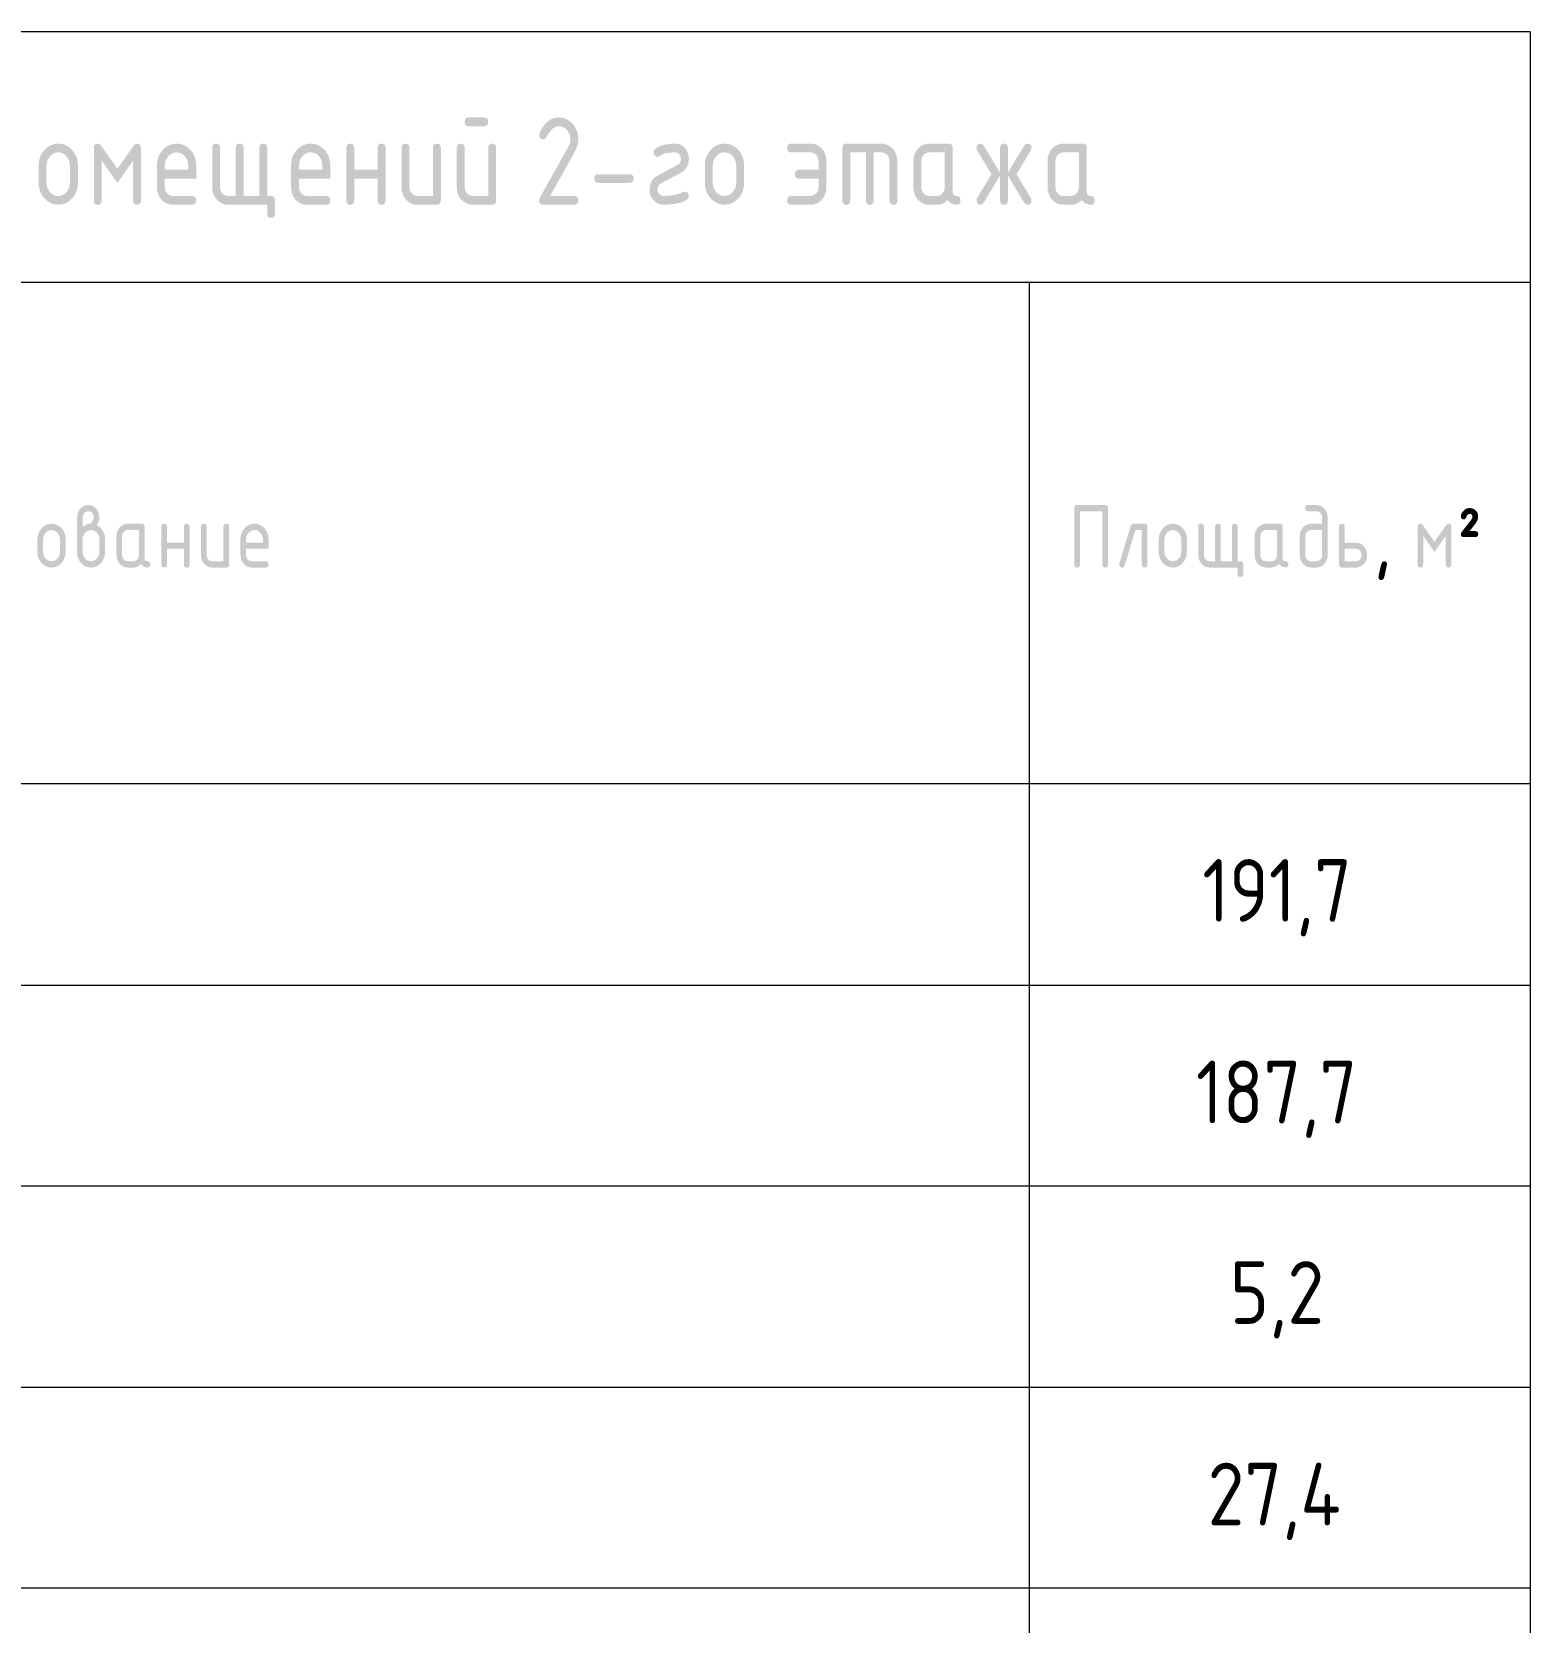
# Model space of a CAD drawing. Header units: millimetres. Extents: x -33838 to 476301, y -41806 to 120107.
# Drawn here: x 171147 to 177125, y 14968 to 21314 of the extents above; entities that cross this region are included whole.
import ezdxf

# ---------------------------------------------------------------- set-up
doc = ezdxf.new("R2010")
doc.units = ezdxf.units.MM
doc.layers.add('0_АР', color=8, linetype='Continuous', lineweight=20)
doc.styles.add('PIK', font='isocpeur.ttf', dxfattribs={"width": 0.9, "height": 250})

msp = doc.modelspace()

# ---------------------------------------------------------------- hatches: boundary and pattern name
at = {"layer": '0_АР'}
h = msp.add_hatch(color=7, dxfattribs=at)
h.paths.add_polyline_path([(172999.08476, 20850.52547), (172999.08476, 20641.55977), (172998.10296, 20633.93147), (172995.15736, 20628.48907), (172990.24806, 20625.22747), (172983.37516, 20624.14137), (172905.10256, 20624.14137), (172892.43066, 20625.40227), (172880.78706, 20629.18507), (172870.16676, 20635.48957), (172860.56436, 20644.31587), (172852.61486, 20654.97247), (172846.94936, 20666.77097), (172843.55766, 20679.71687), (172842.42936, 20693.81497), (172842.42936, 20850.52547), (172843.41126, 20858.13057), (172846.35676, 20863.57557), (172851.26606, 20866.85007), (172858.13906, 20867.94387), (172864.98016, 20866.85007), (172869.87306, 20863.57557), (172872.81256, 20858.13057), (172873.79356, 20850.52547), (172873.79356, 20693.81497), (172876.08106, 20680.51007), (172882.99886, 20669.23077), (172893.14116, 20661.54137), (172905.10256, 20658.97817), (172967.72066, 20658.97817), (172967.72066, 20850.52547), (172968.69386, 20858.13057), (172971.62046, 20863.57557), (172976.51076, 20866.85007), (172983.37516, 20867.94387), (172990.24806, 20866.85007), (172995.15736, 20863.57557), (172998.10296, 20858.13057)])
h.paths.add_polyline_path([(172951.84566, 20937.61757), (172889.44806, 20937.61757), (172882.58366, 20938.70357), (172877.69336, 20941.96527), (172874.76676, 20947.40767), (172873.79356, 20955.03597), (172874.76676, 20962.64097), (172877.69336, 20968.08597), (172882.58366, 20971.36047), (172889.44806, 20972.45437), (172951.84566, 20972.45437), (172958.71856, 20971.36047), (172963.62786, 20968.08597), (172966.57336, 20962.64097), (172967.55526, 20955.03597), (172966.57336, 20947.40767), (172963.62786, 20941.96527), (172958.71856, 20938.70357)])
h = msp.add_hatch(color=7, dxfattribs=at)
h.dxf.hatch_style = 2
h.paths.add_polyline_path([(173248.98416, 20972.45437), (173264.63176, 20970.86267), (173279.08046, 20966.08777), (173292.33036, 20958.12967), (173304.38126, 20946.98817), (173314.40566, 20933.58417), (173321.57226, 20918.84177), (173325.87606, 20902.76607), (173327.31186, 20885.36237), (173323.72896, 20860.43357), (173313.03536, 20835.25687), (173214.36786, 20658.97817), (173311.60216, 20658.97817), (173318.47516, 20657.88437), (173323.38446, 20654.60987), (173326.32996, 20649.16487), (173327.31186, 20641.55977), (173326.32996, 20633.93147), (173323.38446, 20628.48907), (173318.47516, 20625.22747), (173311.60216, 20624.14137), (173186.36606, 20624.14137), (173179.49316, 20625.22747), (173174.58386, 20628.48907), (173171.63826, 20633.93147), (173170.65646, 20641.55977), (173173.30226, 20651.59197), (173288.12046, 20856.58887), (173293.97706, 20870.76887), (173295.94766, 20885.36237), (173292.48876, 20905.41967), (173282.16726, 20922.29377), (173274.94376, 20928.99017), (173267.00196, 20933.77967), (173258.34706, 20936.65717), (173248.98416, 20937.61757), (173235.93066, 20934.87867), (173223.39396, 20926.66217), (173211.37406, 20912.96787), (173199.87086, 20893.79587), (173194.35866, 20887.47077), (173186.36606, 20885.36237), (173179.49316, 20886.44837), (173174.58386, 20889.71007), (173171.63826, 20895.15247), (173170.65646, 20902.78077), (173172.14476, 20909.89137), (173179.71036, 20924.54407), (173187.85606, 20937.24717), (173196.58316, 20947.99957), (173205.89286, 20956.79987), (173215.78656, 20963.64677), (173226.26546, 20968.53897), (173237.33086, 20971.47527)])
h = msp.add_hatch(color=7, dxfattribs=at)
h.paths.add_polyline_path([(171174.01516, 20711.23337), (171174.01516, 20780.85187), (171175.44236, 20798.25567), (171179.72716, 20814.33137), (171186.87486, 20829.07377), (171196.89066, 20842.47777), (171208.94246, 20853.61917), (171222.19826, 20861.57737), (171236.66336, 20866.35227), (171252.34286, 20867.94387), (171268.19636, 20866.36437), (171282.76306, 20861.63247), (171296.03786, 20853.75877), (171308.01566, 20842.75337), (171317.92716, 20829.43037), (171325.00686, 20814.67587), (171329.25466, 20798.48477), (171330.67056, 20780.85187), (171330.67056, 20711.23337), (171329.23486, 20693.80637), (171324.93106, 20677.73327), (171317.76436, 20663.00377), (171307.74006, 20649.60757), (171295.68906, 20638.46607), (171282.43926, 20630.50797), (171267.99056, 20625.73307), (171252.34286, 20624.14137), (171236.66336, 20625.73307), (171222.19826, 20630.50797), (171208.94246, 20638.46607), (171196.89066, 20649.60757), (171186.87486, 20663.00377), (171179.72716, 20677.73327), (171175.44236, 20693.80637)])
h.paths.add_polyline_path([(171299.30646, 20711.23337), (171299.30646, 20780.85187), (171295.84756, 20800.90927), (171285.52606, 20817.78337), (171278.30256, 20824.47977), (171270.36076, 20829.26927), (171261.70576, 20832.14677), (171252.34286, 20833.10707), (171242.94816, 20832.14677), (171234.27676, 20829.26927), (171226.32896, 20824.47977), (171219.10456, 20817.78337), (171208.81066, 20800.90927), (171205.37936, 20780.85187), (171205.37936, 20711.23337), (171208.77626, 20690.96937), (171218.99436, 20674.13667), (171226.19716, 20667.48927), (171234.15966, 20662.75407), (171242.87666, 20659.92047), (171252.34286, 20658.97817), (171261.70576, 20659.92987), (171270.36076, 20662.78847), (171278.30256, 20667.55907), (171285.52606, 20674.24687), (171295.84756, 20691.14847)])
h = msp.add_hatch(color=7, dxfattribs=at)
h.dxf.hatch_style = 2
h.paths.add_polyline_path([(171488.48386, 20711.23337), (171425.81066, 20800.42007), (171425.81066, 20641.55977), (171424.82966, 20633.93147), (171421.89016, 20628.48907), (171416.99726, 20625.22747), (171410.15616, 20624.14137), (171403.28316, 20625.22747), (171398.37396, 20628.48907), (171395.42836, 20633.93147), (171394.44646, 20641.55977), (171394.44646, 20850.52547), (171395.42836, 20858.13057), (171398.37396, 20863.57557), (171403.28316, 20866.85007), (171410.15616, 20867.94387), (171417.96276, 20865.17407), (171425.81066, 20856.86447), (171488.48386, 20767.67787), (171551.10186, 20856.86447), (171558.90846, 20865.17407), (171566.75636, 20867.94387), (171573.59746, 20866.85007), (171578.49036, 20863.57557), (171581.42996, 20858.13057), (171582.41096, 20850.52547), (171582.41096, 20641.55977), (171581.42996, 20633.93147), (171578.49036, 20628.48907), (171573.59746, 20625.22747), (171566.75636, 20624.14137), (171559.89206, 20625.22747), (171555.00176, 20628.48907), (171552.07516, 20633.93147), (171551.10186, 20641.55977), (171551.10186, 20800.42007)])
h = msp.add_hatch(color=7, dxfattribs=at)
h.paths.add_polyline_path([(171724.44426, 20833.10707), (171715.04946, 20832.14677), (171706.37816, 20829.26927), (171698.43036, 20824.47977), (171691.20596, 20817.78337), (171680.91206, 20800.90927), (171677.48076, 20780.85187), (171677.48076, 20763.48867), (171771.40776, 20763.48867), (171771.40776, 20780.85187), (171767.94896, 20800.90927), (171757.62746, 20817.78337), (171750.40396, 20824.47977), (171742.46216, 20829.26927), (171733.80716, 20832.14677)])
h.paths.add_polyline_path([(171677.48076, 20728.65177), (171677.48076, 20693.81497), (171679.76826, 20680.51007), (171686.68606, 20669.23077), (171696.82836, 20661.54137), (171708.78976, 20658.97817), (171787.06236, 20658.97817), (171793.93526, 20657.88437), (171798.84456, 20654.60987), (171801.79006, 20649.16487), (171802.77196, 20641.55977), (171801.79006, 20633.93147), (171798.84456, 20628.48907), (171793.93526, 20625.22747), (171787.06236, 20624.14137), (171708.78976, 20624.14137), (171696.11786, 20625.40227), (171684.47426, 20629.18507), (171673.85386, 20635.48957), (171664.25156, 20644.31587), (171656.30196, 20654.97247), (171650.63656, 20666.77097), (171647.24486, 20679.71687), (171646.11656, 20693.81497), (171646.11656, 20780.85187), (171647.54366, 20798.25567), (171651.82856, 20814.33137), (171658.97626, 20829.07377), (171668.99196, 20842.47777), (171681.04386, 20853.61917), (171694.29966, 20861.57737), (171708.76476, 20866.35227), (171724.44426, 20867.94387), (171740.29776, 20866.36437), (171754.86446, 20861.63247), (171768.13926, 20853.75877), (171780.11696, 20842.75337), (171790.02856, 20829.43037), (171797.10826, 20814.67587), (171801.35606, 20798.48477), (171802.77196, 20780.85187), (171802.77196, 20728.65177)])
h = msp.add_hatch(color=7, dxfattribs=at)
h.dxf.hatch_style = 2
h.paths.add_polyline_path([(172085.82136, 20624.14137), (171929.22106, 20624.14137), (171916.54916, 20625.40407), (171904.90556, 20629.19877), (171894.28516, 20635.53607), (171884.68286, 20644.42617), (171876.73326, 20655.13517), (171871.06786, 20666.92947), (171867.67616, 20679.81927), (171866.54786, 20693.81497), (171866.54786, 20850.52547), (171867.52976, 20858.13057), (171870.47526, 20863.57557), (171875.38456, 20866.85007), (171882.25756, 20867.94387), (171889.09866, 20866.85007), (171893.99156, 20863.57557), (171896.93106, 20858.13057), (171897.91206, 20850.52547), (171897.91206, 20693.81497), (171900.19956, 20680.51007), (171907.11736, 20669.23077), (171917.25966, 20661.54137), (171929.22106, 20658.97817), (171960.58516, 20658.97817), (171960.58516, 20850.52547), (171961.55756, 20858.13057), (171964.47816, 20863.57557), (171969.35216, 20866.85007), (171976.18456, 20867.94387), (171983.02566, 20866.85007), (171987.91856, 20863.57557), (171990.85816, 20858.13057), (171991.83916, 20850.52547), (171991.83916, 20658.97817), (172054.51226, 20658.97817), (172054.51226, 20850.52547), (172055.48556, 20858.13057), (172058.41216, 20863.57557), (172063.30246, 20866.85007), (172070.16676, 20867.94387), (172077.00786, 20866.85007), (172081.90076, 20863.57557), (172084.84036, 20858.13057), (172085.82136, 20850.52547), (172085.82136, 20658.97817), (172101.53096, 20658.97817), (172108.37206, 20657.88437), (172113.26496, 20654.60987), (172116.20446, 20649.16487), (172117.18546, 20641.55977), (172117.18546, 20589.30457), (172116.20446, 20581.69957), (172113.26496, 20576.25457), (172108.37206, 20572.97997), (172101.53096, 20571.88617), (172094.65796, 20572.97997), (172089.74876, 20576.25457), (172086.80316, 20581.69957), (172085.82136, 20589.30457)])
h = msp.add_hatch(color=7, dxfattribs=at)
h.paths.add_polyline_path([(172259.46316, 20833.10707), (172250.06836, 20832.14677), (172241.39706, 20829.26927), (172233.44926, 20824.47977), (172226.22486, 20817.78337), (172215.93096, 20800.90927), (172212.49966, 20780.85187), (172212.49966, 20763.48867), (172306.42666, 20763.48867), (172306.42666, 20780.85187), (172302.96786, 20800.90927), (172292.64636, 20817.78337), (172285.42286, 20824.47977), (172277.48106, 20829.26927), (172268.82606, 20832.14677)])
h.paths.add_polyline_path([(172212.49966, 20728.65177), (172212.49966, 20693.81497), (172214.78716, 20680.51007), (172221.70496, 20669.23077), (172231.84726, 20661.54137), (172243.80866, 20658.97817), (172322.08126, 20658.97817), (172328.95416, 20657.88437), (172333.86346, 20654.60987), (172336.80896, 20649.16487), (172337.79086, 20641.55977), (172336.80896, 20633.93147), (172333.86346, 20628.48907), (172328.95416, 20625.22747), (172322.08126, 20624.14137), (172243.80866, 20624.14137), (172231.13676, 20625.40227), (172219.49316, 20629.18507), (172208.87276, 20635.48957), (172199.27046, 20644.31587), (172191.32086, 20654.97247), (172185.65546, 20666.77097), (172182.26376, 20679.71687), (172181.13546, 20693.81497), (172181.13546, 20780.85187), (172182.56256, 20798.25567), (172186.84746, 20814.33137), (172193.99516, 20829.07377), (172204.01086, 20842.47777), (172216.06276, 20853.61917), (172229.31856, 20861.57737), (172243.78366, 20866.35227), (172259.46316, 20867.94387), (172275.31666, 20866.36437), (172289.88336, 20861.63247), (172303.15816, 20853.75877), (172315.13586, 20842.75337), (172325.04746, 20829.43037), (172332.12716, 20814.67587), (172336.37496, 20798.48477), (172337.79086, 20780.85187), (172337.79086, 20728.65177)])
h = msp.add_hatch(color=7, dxfattribs=at)
h.dxf.hatch_style = 2
h.paths.add_polyline_path([(172432.93096, 20728.65177), (172432.93096, 20641.55977), (172431.94996, 20633.93147), (172429.01036, 20628.48907), (172424.11756, 20625.22747), (172417.27646, 20624.14137), (172410.40346, 20625.22747), (172405.49416, 20628.48907), (172402.54866, 20633.93147), (172401.56676, 20641.55977), (172401.56676, 20850.52547), (172402.54866, 20858.13057), (172405.49416, 20863.57557), (172410.40346, 20866.85007), (172417.27646, 20867.94387), (172424.11756, 20866.85007), (172429.01036, 20863.57557), (172431.94996, 20858.13057), (172432.93096, 20850.52547), (172432.93096, 20763.48867), (172526.85806, 20763.48867), (172526.85806, 20850.52547), (172527.83126, 20858.13057), (172530.75786, 20863.57557), (172535.64816, 20866.85007), (172542.51256, 20867.94387), (172549.38546, 20866.85007), (172554.29476, 20863.57557), (172557.24026, 20858.13057), (172558.22216, 20850.52547), (172558.22216, 20641.55977), (172557.24026, 20633.93147), (172554.29476, 20628.48907), (172549.38546, 20625.22747), (172542.51256, 20624.14137), (172535.64816, 20625.22747), (172530.75786, 20628.48907), (172527.83126, 20633.93147), (172526.85806, 20641.55977), (172526.85806, 20728.65177)])
h = msp.add_hatch(color=7, dxfattribs=at)
h.dxf.hatch_style = 2
h.paths.add_polyline_path([(172778.65346, 20850.52547), (172778.65346, 20641.55977), (172777.67166, 20633.93147), (172774.72606, 20628.48907), (172769.81676, 20625.22747), (172762.94386, 20624.14137), (172684.67126, 20624.14137), (172671.99936, 20625.40227), (172660.35576, 20629.18507), (172649.73536, 20635.48957), (172640.13306, 20644.31587), (172632.18346, 20654.97247), (172626.51806, 20666.77097), (172623.12636, 20679.71687), (172621.99806, 20693.81497), (172621.99806, 20850.52547), (172622.97996, 20858.13057), (172625.92546, 20863.57557), (172630.83476, 20866.85007), (172637.70776, 20867.94387), (172644.54886, 20866.85007), (172649.44176, 20863.57557), (172652.38126, 20858.13057), (172653.36226, 20850.52547), (172653.36226, 20693.81497), (172655.64976, 20680.51007), (172662.56756, 20669.23077), (172672.70986, 20661.54137), (172684.67126, 20658.97817), (172747.28936, 20658.97817), (172747.28936, 20850.52547), (172748.26256, 20858.13057), (172751.18916, 20863.57557), (172756.07946, 20866.85007), (172762.94386, 20867.94387), (172769.81676, 20866.85007), (172774.72606, 20863.57557), (172777.67166, 20858.13057)])
h = msp.add_hatch(color=7, dxfattribs=at)
h.dxf.hatch_style = 2
h.paths.add_polyline_path([(173752.46476, 20676.39657), (173759.33776, 20675.30277), (173764.24706, 20672.02827), (173767.19256, 20666.58327), (173768.17446, 20658.97817), (173765.95576, 20650.04167), (173759.35496, 20643.37877), (173742.25186, 20634.95467), (173721.04556, 20628.94387), (173695.74646, 20625.34117), (173666.36496, 20624.14137), (173655.37856, 20625.24897), (173645.23966, 20628.57867), (173635.94826, 20634.14077), (173627.50426, 20641.94567), (173620.49526, 20651.30947), (173615.50156, 20661.62407), (173612.51296, 20672.88947), (173611.51906, 20685.10577), (173613.47416, 20702.88077), (173619.34636, 20717.99957), (173629.14586, 20730.45187), (173642.88316, 20740.22737), (173724.02206, 20783.77337), (173729.60146, 20787.79467), (173733.59946, 20792.99927), (173736.00586, 20799.39257), (173736.81026, 20806.97947), (173735.08086, 20817.01847), (173729.92006, 20825.44527), (173722.34776, 20831.17787), (173713.32856, 20833.10707), (173690.01896, 20832.17007), (173673.69616, 20829.41397), (173662.49266, 20825.07317), (173650.21436, 20817.83847), (173642.88316, 20815.68867), (173637.00586, 20817.01167), (173631.91406, 20820.98037), (173628.39316, 20826.65097), (173627.22866, 20833.10707), (173629.29576, 20841.69917), (173635.49696, 20848.43087), (173650.68896, 20856.96787), (173668.72826, 20863.06567), (173689.60986, 20866.72437), (173713.32856, 20867.94387), (173724.30636, 20866.82857), (173734.42626, 20863.48597), (173743.69876, 20857.92127), (173752.13406, 20850.13967), (173759.15176, 20840.74487), (173764.16436, 20830.41997), (173767.17196, 20819.16477), (173768.17446, 20806.97947), (173766.20126, 20789.18127), (173760.28516, 20774.06507), (173750.43136, 20761.62567), (173736.64496, 20751.85797), (173656.16746, 20708.86317), (173650.34786, 20704.67827), (173646.19736, 20699.32027), (173643.71086, 20692.79437), (173642.88316, 20685.10577), (173644.58506, 20675.06677), (173649.71826, 20666.64007), (173657.31816, 20660.88677), (173666.36496, 20658.97817), (173688.55486, 20659.98157), (173709.31846, 20662.99517), (173728.65576, 20668.02417), (173746.56676, 20675.07367)])
h = msp.add_hatch(color=7, dxfattribs=at)
h.paths.add_polyline_path([(173831.95036, 20711.23337), (173831.95036, 20780.85187), (173833.37746, 20798.25567), (173837.66236, 20814.33137), (173844.81006, 20829.07377), (173854.82576, 20842.47777), (173866.87756, 20853.61917), (173880.13346, 20861.57737), (173894.59856, 20866.35227), (173910.27806, 20867.94387), (173926.13156, 20866.36437), (173940.69826, 20861.63247), (173953.97306, 20853.75877), (173965.95076, 20842.75337), (173975.86236, 20829.43037), (173982.94196, 20814.67587), (173987.18976, 20798.48477), (173988.60576, 20780.85187), (173988.60576, 20711.23337), (173987.16996, 20693.80637), (173982.86626, 20677.73327), (173975.69956, 20663.00377), (173965.67516, 20649.60757), (173953.62426, 20638.46607), (173940.37436, 20630.50797), (173925.92566, 20625.73307), (173910.27806, 20624.14137), (173894.59856, 20625.73307), (173880.13346, 20630.50797), (173866.87756, 20638.46607), (173854.82576, 20649.60757), (173844.81006, 20663.00377), (173837.66236, 20677.73327), (173833.37746, 20693.80637)])
h.paths.add_polyline_path([(173957.24156, 20711.23337), (173957.24156, 20780.85187), (173953.78276, 20800.90927), (173943.46126, 20817.78337), (173936.23766, 20824.47977), (173928.29586, 20829.26927), (173919.64096, 20832.14677), (173910.27806, 20833.10707), (173900.88326, 20832.14677), (173892.21196, 20829.26927), (173884.26416, 20824.47977), (173877.03976, 20817.78337), (173866.74586, 20800.90927), (173863.31446, 20780.85187), (173863.31446, 20711.23337), (173866.71136, 20690.96937), (173876.92956, 20674.13667), (173884.13236, 20667.48927), (173892.09486, 20662.75407), (173900.81176, 20659.92047), (173910.27806, 20658.97817), (173919.64096, 20659.92987), (173928.29586, 20662.78847), (173936.23766, 20667.55907), (173943.46126, 20674.24687), (173953.78276, 20691.14847)])
h = msp.add_hatch(color=7, dxfattribs=at)
h.dxf.hatch_style = 2
h.paths.add_polyline_path([(174285.46866, 20728.65177), (174207.19606, 20728.65177), (174200.33176, 20729.73787), (174195.44146, 20732.99957), (174192.51476, 20738.44187), (174191.54156, 20746.07027), (174192.51476, 20753.67527), (174195.44146, 20759.12027), (174200.33176, 20762.39477), (174207.19606, 20763.48867), (174285.46866, 20763.48867), (174285.46866, 20798.27027), (174283.20866, 20811.83017), (174276.48386, 20823.07497), (174266.40346, 20830.59217), (174254.21476, 20833.10707), (174175.88706, 20833.10707), (174169.01406, 20834.19317), (174164.10486, 20837.45487), (174161.15926, 20842.89717), (174160.17746, 20850.52547), (174161.15926, 20858.13057), (174164.10486, 20863.57557), (174169.01406, 20866.85007), (174175.88706, 20867.94387), (174254.21476, 20867.94387), (174266.84616, 20866.68297), (174278.45446, 20862.90027), (174289.04986, 20856.59577), (174298.64266, 20847.76947), (174306.60086, 20837.10517), (174312.28526, 20825.29367), (174315.69596, 20812.34527), (174316.83276, 20798.27027), (174316.83276, 20693.81497), (174315.69596, 20679.71687), (174312.28526, 20666.77097), (174306.60086, 20654.97247), (174298.64266, 20644.31587), (174289.04986, 20635.48957), (174278.45446, 20629.18507), (174266.84616, 20625.40227), (174254.21476, 20624.14137), (174175.88706, 20624.14137), (174169.01406, 20625.22747), (174164.10486, 20628.48907), (174161.15926, 20633.93147), (174160.17746, 20641.55977), (174161.15926, 20649.16487), (174164.10486, 20654.60987), (174169.01406, 20657.88437), (174175.88706, 20658.97817), (174254.21476, 20658.97817), (174266.23816, 20661.50687), (174276.31846, 20669.12057), (174283.16736, 20680.35157), (174285.46866, 20693.81497)])
h = msp.add_hatch(color=7, dxfattribs=at)
h.dxf.hatch_style = 2
h.paths.add_polyline_path([(174396.31836, 20867.94387), (174537.26406, 20867.94387), (174549.83266, 20866.67267), (174561.41426, 20862.85897), (174572.01396, 20856.50277), (174581.63696, 20847.60407), (174589.60376, 20836.89587), (174595.30706, 20825.10757), (174598.73666, 20812.23417), (174599.88216, 20798.27027), (174599.88216, 20641.55977), (174598.90116, 20633.93147), (174595.96166, 20628.48907), (174591.06876, 20625.22747), (174584.22766, 20624.14137), (174577.36326, 20625.22747), (174572.47296, 20628.48907), (174569.54636, 20633.93147), (174568.57316, 20641.55977), (174568.57316, 20798.27027), (174566.30626, 20811.83017), (174559.53316, 20823.07497), (174549.45286, 20830.59217), (174537.26406, 20833.10707), (174505.89996, 20833.10707), (174505.89996, 20641.55977), (174504.91896, 20633.93147), (174501.97946, 20628.48907), (174497.08656, 20625.22747), (174490.24546, 20624.14137), (174483.41296, 20625.22747), (174478.53896, 20628.48907), (174475.61846, 20633.93147), (174474.64606, 20641.55977), (174474.64606, 20833.10707), (174411.97286, 20833.10707), (174411.97286, 20641.55977), (174410.99186, 20633.93147), (174408.05236, 20628.48907), (174403.15946, 20625.22747), (174396.31836, 20624.14137), (174389.44536, 20625.22747), (174384.53616, 20628.48907), (174381.59056, 20633.93147), (174380.60876, 20641.55977), (174380.60876, 20850.52547), (174381.59056, 20858.13057), (174384.53616, 20863.57557), (174389.44536, 20866.85007)])
h = msp.add_hatch(color=7, dxfattribs=at)
h.paths.add_polyline_path([(174851.92196, 20641.55977), (174850.94096, 20633.93147), (174848.00146, 20628.48907), (174843.10856, 20625.22747), (174836.26746, 20624.14137), (174825.83996, 20625.29037), (174816.38926, 20628.74407), (174807.92036, 20634.51287), (174800.43846, 20642.60707), (174791.27966, 20634.51287), (174781.15966, 20628.74407), (174770.06816, 20625.29037), (174757.99486, 20624.14137), (174726.63076, 20624.14137), (174713.95876, 20625.40227), (174702.31526, 20629.18507), (174691.69486, 20635.48957), (174682.09256, 20644.31587), (174674.14296, 20654.97247), (174668.47746, 20666.77097), (174665.08586, 20679.71687), (174663.95756, 20693.81497), (174663.95756, 20798.27027), (174665.08586, 20812.34527), (174668.47746, 20825.29367), (174674.14296, 20837.10517), (174682.09256, 20847.76947), (174691.69486, 20856.59577), (174702.31526, 20862.90027), (174713.95876, 20866.68297), (174726.63076, 20867.94387), (174804.90326, 20867.94387), (174811.77626, 20866.85007), (174816.68556, 20863.57557), (174819.63106, 20858.13057), (174820.61296, 20850.52547), (174820.61296, 20676.39657), (174821.58616, 20668.76827), (174824.51276, 20663.32587), (174829.40306, 20660.06427), (174836.26746, 20658.97817), (174843.10856, 20657.88437), (174848.00146, 20654.60987), (174850.94096, 20649.16487)])
h.paths.add_polyline_path([(174789.24876, 20833.10707), (174726.63076, 20833.10707), (174714.53156, 20830.55777), (174704.41676, 20822.96477), (174697.59546, 20811.71307), (174695.32166, 20798.27027), (174695.32166, 20693.81497), (174697.60926, 20680.51007), (174704.52696, 20669.23077), (174714.66936, 20661.54137), (174726.63076, 20658.97817), (174757.99486, 20658.97817), (174770.01826, 20661.50687), (174780.09856, 20669.12057), (174786.94746, 20680.35157), (174789.24876, 20693.81497)])
h = msp.add_hatch(color=7, dxfattribs=at)
h.dxf.hatch_style = 2
h.paths.add_polyline_path([(175009.66496, 20740.50297), (174944.34596, 20631.80327), (174938.81306, 20626.04997), (174931.33726, 20624.14137), (174925.34276, 20625.42297), (174920.25786, 20629.26767), (174916.78516, 20634.91767), (174915.62766, 20641.55977), (174918.27346, 20651.31627), (174975.43446, 20746.07027), (174918.27346, 20840.76897), (174915.62766, 20850.52547), (174916.60946, 20858.13057), (174919.55506, 20863.57557), (174924.46426, 20866.85007), (174931.33726, 20867.94387), (174938.81306, 20866.01467), (174944.34596, 20860.28207), (175009.66496, 20751.58237), (175009.66496, 20850.52547), (175010.63736, 20858.13057), (175013.55786, 20863.57557), (175018.43186, 20866.85007), (175025.26436, 20867.94387), (175032.10546, 20866.85007), (175036.99836, 20863.57557), (175039.93786, 20858.13057), (175040.91886, 20850.52547), (175040.91886, 20751.58237), (175106.23786, 20860.28207), (175111.72936, 20866.01467), (175119.24656, 20867.94387), (175126.08766, 20866.85007), (175130.98056, 20863.57557), (175133.92006, 20858.13057), (175134.90106, 20850.52547), (175132.31036, 20840.76897), (175075.14936, 20746.07027), (175132.31036, 20651.31627), (175134.90106, 20641.55977), (175133.92006, 20633.93147), (175130.98056, 20628.48907), (175126.08766, 20625.22747), (175119.24656, 20624.14137), (175111.72936, 20626.04997), (175106.23786, 20631.80327), (175040.91886, 20740.50297), (175040.91886, 20641.55977), (175039.93786, 20633.93147), (175036.99836, 20628.48907), (175032.10546, 20625.22747), (175025.26436, 20624.14137), (175018.43186, 20625.22747), (175013.55786, 20628.48907), (175010.63736, 20633.93147), (175009.66496, 20641.55977)])
h = msp.add_hatch(color=7, dxfattribs=at)
h.paths.add_polyline_path([(175386.94086, 20641.55977), (175385.95986, 20633.93147), (175383.02036, 20628.48907), (175378.12746, 20625.22747), (175371.28636, 20624.14137), (175360.85886, 20625.29037), (175351.40816, 20628.74407), (175342.93926, 20634.51287), (175335.45736, 20642.60707), (175326.29856, 20634.51287), (175316.17856, 20628.74407), (175305.08706, 20625.29037), (175293.01376, 20624.14137), (175261.64966, 20624.14137), (175248.97766, 20625.40227), (175237.33416, 20629.18507), (175226.71376, 20635.48957), (175217.11146, 20644.31587), (175209.16186, 20654.97247), (175203.49636, 20666.77097), (175200.10466, 20679.71687), (175198.97646, 20693.81497), (175198.97646, 20798.27027), (175200.10466, 20812.34527), (175203.49636, 20825.29367), (175209.16186, 20837.10517), (175217.11146, 20847.76947), (175226.71376, 20856.59577), (175237.33416, 20862.90027), (175248.97766, 20866.68297), (175261.64966, 20867.94387), (175339.92216, 20867.94387), (175346.79516, 20866.85007), (175351.70446, 20863.57557), (175354.64996, 20858.13057), (175355.63186, 20850.52547), (175355.63186, 20676.39657), (175356.60506, 20668.76827), (175359.53166, 20663.32587), (175364.42196, 20660.06427), (175371.28636, 20658.97817), (175378.12746, 20657.88437), (175383.02036, 20654.60987), (175385.95986, 20649.16487)])
h.paths.add_polyline_path([(175324.26766, 20833.10707), (175261.64966, 20833.10707), (175249.55046, 20830.55777), (175239.43566, 20822.96477), (175232.61436, 20811.71307), (175230.34056, 20798.27027), (175230.34056, 20693.81497), (175232.62816, 20680.51007), (175239.54586, 20669.23077), (175249.68826, 20661.54137), (175261.64966, 20658.97817), (175293.01376, 20658.97817), (175305.03716, 20661.50687), (175315.11746, 20669.12057), (175321.96636, 20680.35157), (175324.26766, 20693.81497)])
h = msp.add_hatch(color=7, dxfattribs=at)
h.dxf.hatch_style = 2
h.paths.add_polyline_path([(173532.03346, 20711.23337), (173406.79736, 20711.23337), (173399.92446, 20712.31947), (173395.01516, 20715.58117), (173392.06956, 20721.02347), (173391.08776, 20728.65177), (173392.06956, 20736.25687), (173395.01516, 20741.70187), (173399.92446, 20744.97637), (173406.79736, 20746.07027), (173532.03346, 20746.07027), (173538.90646, 20744.97637), (173543.81576, 20741.70187), (173546.76126, 20736.25687), (173547.74316, 20728.65177), (173546.76126, 20721.02347), (173543.81576, 20715.58117), (173538.90646, 20712.31947)])
h = msp.add_hatch(color=7, dxfattribs=at)
h.paths.add_polyline_path([(171349.41036, 19338.72627), (171363.08046, 19348.10387), (171375.59306, 19351.23887), (171382.29036, 19353.40237), (171388.49146, 19359.94807), (171392.85986, 19368.07847), (171394.33436, 19376.20897), (171392.69456, 19385.95857), (171387.83006, 19394.01317), (171380.60226, 19399.42197), (171371.84476, 19401.23407), (171363.15626, 19399.38757), (171355.91466, 19393.90297), (171351.02956, 19385.84147), (171349.41036, 19376.20897)])
h.paths.add_polyline_path([(171405.57916, 19346.11257), (171419.41466, 19336.80397), (171430.10826, 19323.23717), (171436.95716, 19306.75577), (171439.25846, 19288.78617), (171439.25846, 19238.79097), (171438.22666, 19226.22327), (171435.13806, 19214.64777), (171430.00316, 19204.06437), (171422.83226, 19194.47327), (171414.18076, 19186.52367), (171404.67656, 19180.85827), (171394.31456, 19177.46657), (171383.08956, 19176.33827), (171371.79316, 19177.47607), (171361.38546, 19180.89267), (171351.86666, 19186.59347), (171343.23676, 19194.58347), (171336.07436, 19204.19617), (171330.95846, 19214.76487), (171327.88886, 19226.29477), (171326.86566, 19238.79097), (171326.86566, 19376.20897), (171330.13846, 19395.59107), (171339.98456, 19411.70717), (171354.48846, 19422.57307), (171371.84476, 19426.20417), (171389.24946, 19422.53857), (171403.76016, 19411.59697), (171413.55806, 19395.47387), (171416.82396, 19376.20897), (171414.01276, 19359.21777)])
h.paths.add_polyline_path([(171416.82396, 19238.79097), (171416.82396, 19288.78617), (171414.35726, 19303.13157), (171407.01236, 19315.24457), (171396.14656, 19323.50587), (171383.08956, 19326.26887), (171370.03266, 19323.50587), (171359.16686, 19315.24457), (171351.84946, 19303.13157), (171349.41036, 19288.78617), (171349.41036, 19238.79097), (171351.84946, 19224.28027), (171359.16686, 19212.16727), (171370.03266, 19204.00927), (171383.08956, 19201.30837), (171396.14656, 19204.04377), (171407.01236, 19212.27747), (171414.35726, 19224.39737)])
h = msp.add_hatch(color=7, dxfattribs=at)
h.dxf.hatch_style = 2
h.paths.add_polyline_path([(175316.81326, 19426.20417), (175429.15096, 19426.20417), (175434.07056, 19425.41957), (175437.58456, 19423.06917), (175439.69296, 19419.15807), (175440.39576, 19413.69157), (175440.39576, 19188.85087), (175439.69296, 19183.36107), (175437.58456, 19179.45267), (175434.07056, 19177.11517), (175429.15096, 19176.33827), (175424.23136, 19177.11517), (175420.71736, 19179.45267), (175418.60896, 19183.36107), (175417.90616, 19188.85087), (175417.90616, 19401.23407), (175328.05806, 19401.23407), (175328.05806, 19188.85087), (175327.35526, 19183.36107), (175325.24686, 19179.45267), (175321.73286, 19177.11517), (175316.81326, 19176.33827), (175311.86176, 19177.11517), (175308.33146, 19179.45267), (175306.21696, 19183.36107), (175305.51336, 19188.85087), (175305.51336, 19413.69157), (175306.21696, 19419.15807), (175308.33146, 19423.06917), (175311.86176, 19425.41957)])
h = msp.add_hatch(color=7, dxfattribs=at)
h.paths.add_polyline_path([(176317.04206, 19376.20897), (176317.04206, 19226.33347), (176313.74856, 19206.90317), (176303.92316, 19190.78007), (176289.42626, 19179.94187), (176272.11806, 19176.33827), (176249.62846, 19176.33827), (176232.22386, 19179.97627), (176217.71306, 19190.89037), (176207.91526, 19207.04097), (176204.64926, 19226.33347), (176204.64926, 19301.29877), (176207.92216, 19320.65337), (176217.76826, 19336.74197), (176232.27206, 19347.60777), (176249.62846, 19351.23887), (176294.60766, 19351.23887), (176294.60766, 19376.20897), (176292.96776, 19385.95857), (176288.10326, 19394.01317), (176280.87546, 19399.42197), (176272.11806, 19401.23407), (176238.38366, 19401.23407), (176233.47266, 19402.01007), (176229.97766, 19404.34157), (176227.88816, 19408.23367), (176227.19396, 19413.69157), (176227.88816, 19419.15807), (176229.97766, 19423.06917), (176233.47266, 19425.41957), (176238.38366, 19426.20417), (176272.11806, 19426.20417), (176289.49516, 19422.53857), (176303.97826, 19411.59697), (176313.77616, 19395.47387)])
h.paths.add_polyline_path([(176294.60766, 19226.33347), (176294.60766, 19326.26887), (176249.62846, 19326.26887), (176240.93996, 19324.42227), (176233.69836, 19318.93767), (176228.81316, 19310.88307), (176227.19396, 19301.29877), (176227.19396, 19226.33347), (176228.84766, 19216.79057), (176233.80856, 19208.69457), (176241.05706, 19203.14117), (176249.62846, 19201.30837), (176272.11806, 19201.30837), (176280.76526, 19203.12737), (176288.04816, 19208.58437), (176292.96086, 19216.67347)])
h = msp.add_hatch(color=7, dxfattribs=at)
h.paths.add_polyline_path([(171169.41466, 19238.79097), (171169.41466, 19288.78617), (171170.43876, 19301.25057), (171173.51436, 19312.76407), (171178.64666, 19323.32677), (171185.84096, 19332.93857), (171194.50106, 19340.93717), (171204.02416, 19346.65687), (171214.40506, 19350.09257), (171225.63866, 19351.23887), (171236.99796, 19350.10377), (171247.43236, 19346.70517), (171256.94686, 19341.05347), (171265.54666, 19333.15907), (171272.64526, 19323.59807), (171277.72856, 19313.01897), (171280.78606, 19301.41677), (171281.80746, 19288.78617), (171281.80746, 19238.79097), (171280.77566, 19226.29477), (171277.68716, 19214.76487), (171272.55226, 19204.19617), (171265.38126, 19194.58347), (171256.72976, 19186.59347), (171247.22566, 19180.89267), (171236.86366, 19177.47607), (171225.63866, 19176.33827), (171214.40506, 19177.47607), (171204.02416, 19180.89267), (171194.50106, 19186.59347), (171185.84096, 19194.58347), (171178.64666, 19204.19617), (171173.51436, 19214.76487), (171170.43876, 19226.29477)])
h.paths.add_polyline_path([(171259.37306, 19238.79097), (171259.37306, 19288.78617), (171256.89256, 19303.13157), (171249.45116, 19315.24457), (171238.53706, 19323.50587), (171225.63866, 19326.26887), (171212.69886, 19323.50587), (171201.82616, 19315.24457), (171194.41236, 19303.13157), (171191.95946, 19288.78617), (171191.95946, 19238.79097), (171194.39856, 19224.28027), (171201.71596, 19212.16727), (171212.58176, 19204.00927), (171225.63866, 19201.30837), (171238.53706, 19204.04377), (171249.45116, 19212.27747), (171256.89256, 19224.39737)])
h = msp.add_hatch(color=7, dxfattribs=at)
h.paths.add_polyline_path([(171619.19896, 19188.85087), (171618.49616, 19183.36107), (171616.38776, 19179.45267), (171612.87376, 19177.11517), (171607.95416, 19176.33827), (171593.68456, 19179.64557), (171582.26756, 19189.56747), (171568.41136, 19179.64557), (171551.78536, 19176.33827), (171529.29576, 19176.33827), (171511.89116, 19179.94187), (171497.38036, 19190.78007), (171487.58256, 19206.90317), (171484.31656, 19226.33347), (171484.31656, 19301.29877), (171487.58256, 19320.65337), (171497.38036, 19336.74197), (171511.89116, 19347.60777), (171529.29576, 19351.23887), (171585.46456, 19351.23887), (171590.38416, 19350.45427), (171593.89816, 19348.10387), (171596.00656, 19344.19277), (171596.70936, 19338.72627), (171596.70936, 19213.82087), (171597.41216, 19208.33117), (171599.52056, 19204.42267), (171603.03456, 19202.08517), (171607.95416, 19201.30837), (171612.87376, 19200.52457), (171616.38776, 19198.18017), (171618.49616, 19194.28547)])
h.paths.add_polyline_path([(171574.27486, 19326.26887), (171529.29576, 19326.26887), (171520.60716, 19324.42227), (171513.36566, 19318.93767), (171508.48046, 19310.88307), (171506.86126, 19301.29877), (171506.86126, 19226.33347), (171508.51496, 19216.79057), (171513.47586, 19208.69457), (171520.72436, 19203.14117), (171529.29576, 19201.30837), (171551.78536, 19201.30837), (171560.43256, 19203.12737), (171567.71546, 19208.58437), (171572.62816, 19216.67347), (171574.27486, 19226.33347)])
h = msp.add_hatch(color=7, dxfattribs=at)
h.dxf.hatch_style = 2
h.paths.add_polyline_path([(171686.62566, 19251.30357), (171686.62566, 19188.85087), (171685.92286, 19183.36107), (171683.81446, 19179.45267), (171680.30046, 19177.11517), (171675.38086, 19176.33827), (171670.42936, 19177.11517), (171666.89896, 19179.45267), (171664.78456, 19183.36107), (171664.08096, 19188.85087), (171664.08096, 19338.72627), (171664.78456, 19344.19277), (171666.89896, 19348.10387), (171670.42936, 19350.45427), (171675.38086, 19351.23887), (171680.30046, 19350.45427), (171683.81446, 19348.10387), (171685.92286, 19344.19277), (171686.62566, 19338.72627), (171686.62566, 19276.27357), (171754.03926, 19276.27357), (171754.03926, 19338.72627), (171754.73346, 19344.19277), (171756.82286, 19348.10387), (171760.31796, 19350.45427), (171765.22896, 19351.23887), (171770.14856, 19350.45427), (171773.66246, 19348.10387), (171775.77086, 19344.19277), (171776.47366, 19338.72627), (171776.47366, 19188.85087), (171775.77086, 19183.36107), (171773.66246, 19179.45267), (171770.14856, 19177.11517), (171765.22896, 19176.33827), (171760.31796, 19177.11517), (171756.82286, 19179.45267), (171754.73346, 19183.36107), (171754.03926, 19188.85087), (171754.03926, 19251.30357)])
h = msp.add_hatch(color=7, dxfattribs=at)
h.dxf.hatch_style = 2
h.paths.add_polyline_path([(171933.92466, 19338.72627), (171933.92466, 19188.85087), (171933.22186, 19183.36107), (171931.11346, 19179.45267), (171927.59946, 19177.11517), (171922.67986, 19176.33827), (171866.51106, 19176.33827), (171849.10636, 19179.94187), (171834.59566, 19190.78007), (171824.79776, 19206.90317), (171821.53186, 19226.33347), (171821.53186, 19338.72627), (171822.23546, 19344.19277), (171824.34996, 19348.10387), (171827.88026, 19350.45427), (171832.83176, 19351.23887), (171837.75136, 19350.45427), (171841.26536, 19348.10387), (171843.37376, 19344.19277), (171844.07656, 19338.72627), (171844.07656, 19226.33347), (171845.73016, 19216.79057), (171850.69116, 19208.69457), (171857.93966, 19203.14117), (171866.51106, 19201.30837), (171911.49016, 19201.30837), (171911.49016, 19338.72627), (171912.18436, 19344.19277), (171914.27386, 19348.10387), (171917.76886, 19350.45427), (171922.67986, 19351.23887), (171927.59946, 19350.45427), (171931.11346, 19348.10387), (171933.22186, 19344.19277)])
h = msp.add_hatch(color=7, dxfattribs=at)
h.paths.add_polyline_path([(172035.20676, 19326.26887), (172022.26696, 19323.50587), (172011.39426, 19315.24457), (172003.98036, 19303.13157), (172001.52746, 19288.78617), (172001.52746, 19276.27357), (172068.94116, 19276.27357), (172068.94116, 19288.78617), (172066.46066, 19303.13157), (172059.01926, 19315.24457), (172048.10516, 19323.50587)])
h.paths.add_polyline_path([(172001.52746, 19251.30357), (172001.52746, 19226.33347), (172003.18116, 19216.79057), (172008.14206, 19208.69457), (172015.39056, 19203.14117), (172023.96196, 19201.30837), (172080.13076, 19201.30837), (172085.05036, 19200.52457), (172088.56436, 19198.18017), (172090.67276, 19194.28547), (172091.37556, 19188.85087), (172090.67276, 19183.36107), (172088.56436, 19179.45267), (172085.05036, 19177.11517), (172080.13076, 19176.33827), (172023.96196, 19176.33827), (172006.55736, 19179.94187), (171992.04656, 19190.78007), (171982.24876, 19206.90317), (171978.98276, 19226.33347), (171978.98276, 19288.78617), (171980.00686, 19301.25057), (171983.08246, 19312.76407), (171988.21476, 19323.32677), (171995.40896, 19332.93857), (172004.06906, 19340.93717), (172013.59216, 19346.65687), (172023.97316, 19350.09257), (172035.20676, 19351.23887), (172046.56606, 19350.10377), (172057.00036, 19346.70517), (172066.51486, 19341.05347), (172075.11476, 19333.15907), (172082.21336, 19323.59807), (172087.29656, 19313.01897), (172090.35406, 19301.41677), (172091.37556, 19288.78617), (172091.37556, 19251.30357)])
h = msp.add_hatch(color=7, dxfattribs=at)
h.dxf.hatch_style = 2
h.paths.add_polyline_path([(175541.50166, 19351.23887), (175586.42566, 19351.23887), (175591.34526, 19350.45427), (175594.85926, 19348.10387), (175596.96766, 19344.19277), (175597.67046, 19338.72627), (175597.67046, 19188.85087), (175596.96766, 19183.36107), (175594.85926, 19179.45267), (175591.34526, 19177.11517), (175586.42566, 19176.33827), (175581.51466, 19177.11517), (175578.01966, 19179.45267), (175575.93016, 19183.36107), (175575.23596, 19188.85087), (175575.23596, 19326.26887), (175549.49426, 19326.26887), (175507.10576, 19184.88207), (175503.16466, 19178.46047), (175496.57756, 19176.33827), (175491.62616, 19177.12547), (175488.09576, 19179.49397), (175485.98136, 19183.45417), (175485.27766, 19189.01627), (175485.82886, 19192.81957), (175530.25686, 19341.04137), (175534.59766, 19348.68267)])
h = msp.add_hatch(color=7, dxfattribs=at)
h.paths.add_polyline_path([(175642.72856, 19238.79097), (175642.72856, 19288.78617), (175643.75266, 19301.25057), (175646.82826, 19312.76407), (175651.96056, 19323.32677), (175659.15486, 19332.93857), (175667.81496, 19340.93717), (175677.33806, 19346.65687), (175687.71896, 19350.09257), (175698.95256, 19351.23887), (175710.31186, 19350.10377), (175720.74626, 19346.70517), (175730.26076, 19341.05347), (175738.86056, 19333.15907), (175745.95916, 19323.59807), (175751.04246, 19313.01897), (175754.09996, 19301.41677), (175755.12136, 19288.78617), (175755.12136, 19238.79097), (175754.08956, 19226.29477), (175751.00106, 19214.76487), (175745.86616, 19204.19617), (175738.69516, 19194.58347), (175730.04366, 19186.59347), (175720.53956, 19180.89267), (175710.17756, 19177.47607), (175698.95256, 19176.33827), (175687.71896, 19177.47607), (175677.33806, 19180.89267), (175667.81496, 19186.59347), (175659.15486, 19194.58347), (175651.96056, 19204.19617), (175646.82826, 19214.76487), (175643.75266, 19226.29477)])
h.paths.add_polyline_path([(175732.68696, 19238.79097), (175732.68696, 19288.78617), (175730.20646, 19303.13157), (175722.76506, 19315.24457), (175711.85096, 19323.50587), (175698.95256, 19326.26887), (175686.01276, 19323.50587), (175675.14006, 19315.24457), (175667.72626, 19303.13157), (175665.27336, 19288.78617), (175665.27336, 19238.79097), (175667.71246, 19224.28027), (175675.02986, 19212.16727), (175685.89566, 19204.00927), (175698.95256, 19201.30837), (175711.85096, 19204.04377), (175722.76506, 19212.27747), (175730.20646, 19224.39737)])
h = msp.add_hatch(color=7, dxfattribs=at)
h.dxf.hatch_style = 2
h.paths.add_polyline_path([(175957.49636, 19176.33827), (175845.15866, 19176.33827), (175827.75406, 19179.97627), (175813.24336, 19190.89037), (175803.44546, 19207.04097), (175800.17956, 19226.33347), (175800.17956, 19338.72627), (175800.88316, 19344.19277), (175802.99766, 19348.10387), (175806.52796, 19350.45427), (175811.47946, 19351.23887), (175816.39906, 19350.45427), (175819.91306, 19348.10387), (175822.02146, 19344.19277), (175822.72426, 19338.72627), (175822.72426, 19226.33347), (175824.37786, 19216.79057), (175829.33886, 19208.69457), (175836.58736, 19203.14117), (175845.15866, 19201.30837), (175867.64826, 19201.30837), (175867.64826, 19338.72627), (175868.35106, 19344.19277), (175870.45946, 19348.10387), (175873.97346, 19350.45427), (175878.89306, 19351.23887), (175883.81266, 19350.45427), (175887.32666, 19348.10387), (175889.43506, 19344.19277), (175890.13786, 19338.72627), (175890.13786, 19201.30837), (175935.06196, 19201.30837), (175935.06196, 19338.72627), (175935.76476, 19344.19277), (175937.87316, 19348.10387), (175941.38716, 19350.45427), (175946.30676, 19351.23887), (175951.19446, 19350.45427), (175954.69206, 19348.10387), (175956.79446, 19344.19277), (175957.49636, 19338.72627), (175957.49636, 19201.30837), (175968.74116, 19201.30837), (175973.66936, 19200.52457), (175977.20236, 19198.18017), (175979.32966, 19194.28547), (175980.04106, 19188.85087), (175980.04106, 19151.36827), (175979.32966, 19145.90177), (175977.20236, 19141.99067), (175973.66936, 19139.64027), (175968.74116, 19138.85567), (175963.82156, 19139.64027), (175960.30756, 19141.99067), (175958.19916, 19145.90177), (175957.49636, 19151.36827)])
h = msp.add_hatch(color=7, dxfattribs=at)
h.paths.add_polyline_path([(176159.76736, 19188.85087), (176159.06456, 19183.36107), (176156.95616, 19179.45267), (176153.44216, 19177.11517), (176148.52256, 19176.33827), (176134.25296, 19179.64557), (176122.83596, 19189.56747), (176108.97976, 19179.64557), (176092.35376, 19176.33827), (176069.86416, 19176.33827), (176052.45946, 19179.94187), (176037.94876, 19190.78007), (176028.15096, 19206.90317), (176024.88496, 19226.33347), (176024.88496, 19301.29877), (176028.15096, 19320.65337), (176037.94876, 19336.74197), (176052.45946, 19347.60777), (176069.86416, 19351.23887), (176126.03296, 19351.23887), (176130.95256, 19350.45427), (176134.46656, 19348.10387), (176136.57496, 19344.19277), (176137.27776, 19338.72627), (176137.27776, 19213.82087), (176137.98056, 19208.33117), (176140.08896, 19204.42267), (176143.60296, 19202.08517), (176148.52256, 19201.30837), (176153.44216, 19200.52457), (176156.95616, 19198.18017), (176159.06456, 19194.28547)])
h.paths.add_polyline_path([(176114.84326, 19326.26887), (176069.86416, 19326.26887), (176061.17556, 19324.42227), (176053.93396, 19318.93767), (176049.04886, 19310.88307), (176047.42966, 19301.29877), (176047.42966, 19226.33347), (176049.08336, 19216.79057), (176054.04426, 19208.69457), (176061.29276, 19203.14117), (176069.86416, 19201.30837), (176092.35376, 19201.30837), (176101.00086, 19203.12737), (176108.28386, 19208.58437), (176113.19656, 19216.67347), (176114.84326, 19226.33347)])
h = msp.add_hatch(color=7, dxfattribs=at)
h.paths.add_polyline_path([(176474.49306, 19226.33347), (176471.22706, 19206.90317), (176461.42926, 19190.78007), (176446.94606, 19179.94187), (176429.56896, 19176.33827), (176373.40016, 19176.33827), (176368.44866, 19177.11517), (176364.91836, 19179.45267), (176362.80386, 19183.36107), (176362.10026, 19188.85087), (176362.10026, 19338.72627), (176362.80386, 19344.19277), (176364.91836, 19348.10387), (176368.44866, 19350.45427), (176373.40016, 19351.23887), (176378.31976, 19350.45427), (176381.83376, 19348.10387), (176383.94216, 19344.19277), (176384.64496, 19338.72627), (176384.64496, 19276.27357), (176429.56896, 19276.27357), (176446.94606, 19272.60807), (176461.42926, 19261.66637), (176471.22706, 19245.55027)])
h.paths.add_polyline_path([(176452.05856, 19226.33347), (176450.41866, 19236.05557), (176445.55426, 19244.08267), (176438.32646, 19249.49147), (176429.56896, 19251.30357), (176384.64496, 19251.30357), (176384.64496, 19201.30837), (176429.56896, 19201.30837), (176438.21616, 19203.12737), (176445.49906, 19208.58437), (176450.41186, 19216.67347)])
h = msp.add_hatch(color=7, dxfattribs=at)
h.dxf.hatch_style = 2
h.paths.add_polyline_path([(176742.58516, 19238.79097), (176697.66116, 19302.78707), (176697.66116, 19188.85087), (176696.95836, 19183.36107), (176694.84996, 19179.45267), (176691.33596, 19177.11517), (176686.41636, 19176.33827), (176681.46486, 19177.11517), (176677.93456, 19179.45267), (176675.82016, 19183.36107), (176675.11646, 19188.85087), (176675.11646, 19338.72627), (176675.82016, 19344.19277), (176677.93456, 19348.10387), (176681.46486, 19350.45427), (176686.41636, 19351.23887), (176691.99746, 19349.25447), (176697.66116, 19343.30137), (176742.58516, 19279.30527), (176787.50926, 19343.30137), (176793.13166, 19349.25447), (176798.75406, 19351.23887), (176803.67366, 19350.45427), (176807.18766, 19348.10387), (176809.29606, 19344.19277), (176809.99886, 19338.72627), (176809.99886, 19188.85087), (176809.29606, 19183.36107), (176807.18766, 19179.45267), (176803.67366, 19177.11517), (176798.75406, 19176.33827), (176793.83446, 19177.11517), (176790.32046, 19179.45267), (176788.21206, 19183.36107), (176787.50926, 19188.85087), (176787.50926, 19302.78707)])
h = msp.add_hatch(color=7, dxfattribs=at)
h.dxf.hatch_style = 2
h.paths.add_polyline_path([(176542.09586, 19201.30837), (176546.98356, 19200.53487), (176550.48126, 19198.22157), (176552.58356, 19194.37857), (176553.28556, 19189.01627), (176552.56206, 19185.04577), (176550.39166, 19174.86377), (176546.77436, 19158.45997), (176541.71006, 19135.82397), (176537.99616, 19128.72707), (176530.85106, 19126.34307), (176525.89966, 19127.12767), (176522.36926, 19129.47807), (176520.25486, 19133.38917), (176519.55116, 19138.85567), (176520.27546, 19145.38927), (176522.45196, 19156.39807), (176526.08566, 19171.89237), (176531.18176, 19191.88257), (176535.06786, 19198.95187)])

# ---------------------------------------------------------------- linework, layer by layer
at = {"layer": '0_АР', "color": 7, "lineweight": 0}
for points in [[(177124.58286, 21314.17627), (165622.59136, 21314.17627), (165622.59136, 20315.10737), (177124.58286, 20315.10737)], [(177124.58286, 21314.17627), (177124.58286, 18312.73637), (177124.58286, 17508.40137), (177124.58286, 16708.29957), (177124.58286, 15903.96457), (177124.58286, 15103.86287), (177124.58286, 14303.76107), (177124.58286, 13499.42607), (177124.58286, 12699.32427), (177124.58286, 11894.98927), (177124.58286, 11094.88747), (177124.58286, 10294.78577), (177124.58286, 9490.45067), (177124.58286, 8690.34897), (177124.58286, 7763.24697)], [(175126.44516, 20315.10737), (175126.44516, 18312.73637), (175126.44516, 17508.40137), (175126.44516, 16708.29957), (175126.44516, 15903.96457), (175126.44516, 15103.86287), (175126.44516, 14303.76107), (175126.44516, 13499.42607), (175126.44516, 12699.32427), (175126.44516, 11894.98927), (175126.44516, 11094.88747), (175126.44516, 10294.78577), (175126.44516, 9490.45067), (175126.44516, 8690.34897), (175126.44516, 7763.24697)], [(177124.58286, 18312.73637), (175126.44516, 18312.73637), (167125.42796, 18312.73637), (165622.59136, 18312.73637)], [(177124.58286, 17508.40137), (175126.44516, 17508.40137), (167125.42796, 17508.40137), (165622.59136, 17508.40137)], [(177124.58286, 16708.29957), (175126.44516, 16708.29957), (167125.42796, 16708.29957), (165622.59136, 16708.29957)], [(177124.58286, 15903.96457), (175126.44516, 15903.96457), (167125.42796, 15903.96457), (165622.59136, 15903.96457)], [(177124.58286, 15103.86287), (175126.44516, 15103.86287), (167125.42796, 15103.86287), (165622.59136, 15103.86287)]]:
    msp.add_lwpolyline(points, dxfattribs=at)

# ---------------------------------------------------------------- texts
at = {"layer": '0_АР', "color": 7, "char_height": 250, "attachment_point": 1, "style": 'PIK'}
for s, insert in [('{\\fGOSTCommon|b0|i0|c0;²}', (176832.48226, 19414.21647)), ('{\\fGOSTCommon|b0|i0|c0;191,7}', (175816.48056, 18012.98247)), ('{\\fGOSTCommon|b0|i0|c0;187,7}', (175791.07986, 17208.64567)), ('{\\fGOSTCommon|b0|i0|c0;5,2}', (175926.54616, 16408.54287)), ('{\\fGOSTCommon|b0|i0|c0;27,4}', (175837.64726, 15604.20957))]:
    msp.add_mtext(s, dxfattribs=dict(at, insert=insert))

doc.saveas('drawing.dxf')
